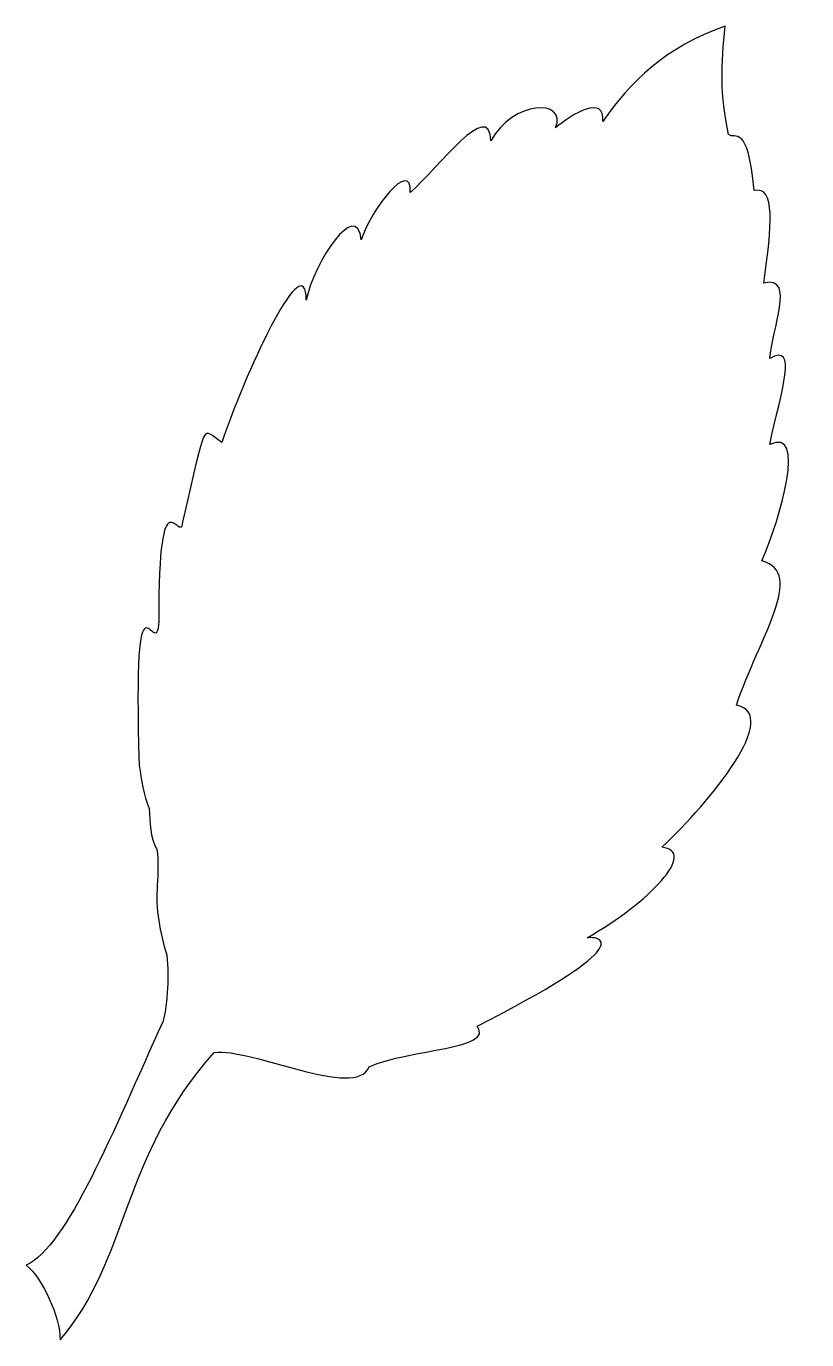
# Model space of a CAD drawing. Header units: centimetres. Extents: x -0.78 to 0.69, y -1.09 to 1.39.
import ezdxf

# ---------------------------------------------------------------- set-up
doc = ezdxf.new("R2010")
doc.units = ezdxf.units.CM
doc.header["$MEASUREMENT"] = 0
doc.layers.add('Layer 1', color=7, linetype='Continuous')

msp = doc.modelspace()

# ---------------------------------------------------------------- linework, layer by layer
at = {"layer": 'Layer 1', "color": 115}
msp.add_open_spline([(0.53892, 1.38861), (0.5306, 1.31684), (0.52909, 1.25953), (0.54493, 1.18462), (0.54493, 1.18462), (0.55662, 1.17389), (0.5819, 1.20885), (0.59303, 1.07908), (0.59303, 1.07908), (0.63432, 1.08791), (0.62647, 1.01413), (0.61152, 0.90453), (0.61152, 0.90453), (0.67252, 0.91973), (0.62631, 0.81618), (0.62264, 0.76245), (0.62264, 0.76245), (0.67688, 0.79267), (0.64488, 0.70336), (0.62266, 0.60008), (0.62266, 0.60008), (0.69231, 0.63411), (0.64394, 0.46431), (0.60787, 0.38088), (0.60787, 0.38088), (0.69096, 0.3583), (0.60319, 0.23721), (0.55977, 0.1089), (0.55977, 0.1089), (0.64564, 0.0921), (0.51146, -0.07279), (0.41921, -0.15897), (0.41921, -0.15897), (0.48806, -0.16533), (0.39644, -0.26266), (0.27862, -0.32945), (0.27862, -0.32945), (0.31741, -0.32648), (0.35557, -0.35226), (0.07142, -0.49587), (0.07142, -0.49587), (0.10558, -0.54027), (-0.05441, -0.53794), (-0.13208, -0.57295), (-0.13208, -0.57295), (-0.15661, -0.63563), (-0.3554, -0.53565), (-0.42386, -0.54586), (-0.42386, -0.54586), (-0.60032, -0.74285), (-0.58376, -0.93691), (-0.71402, -1.08719), (-0.71402, -1.08719), (-0.71372, -1.04437), (-0.7473, -0.97124), (-0.77773, -0.94663), (-0.77773, -0.94663), (-0.70027, -0.91102), (-0.61396, -0.69401), (-0.5206, -0.48774), (-0.5206, -0.48774), (-0.51372, -0.46553), (-0.50757, -0.40704), (-0.5132, -0.36192), (-0.5132, -0.36192), (-0.51995, -0.34038), (-0.52478, -0.31945), (-0.528, -0.29697), (-0.528, -0.29697), (-0.53732, -0.25297), (-0.52515, -0.2079), (-0.5317, -0.16301), (-0.5317, -0.16301), (-0.54509, -0.13918), (-0.54426, -0.1128), (-0.5465, -0.08588), (-0.5465, -0.08588), (-0.55628, -0.06002), (-0.56114, -0.03215), (-0.565, -0.00471), (-0.565, -0.00471), (-0.57813, 0.41224), (-0.53317, 0.17814), (-0.528, 0.26727), (-0.528, 0.26727), (-0.52927, 0.56157), (-0.48695, 0.40617), (-0.4836, 0.454), (-0.4836, 0.454), (-0.43654, 0.65433), (-0.44885, 0.63026), (-0.40959, 0.6042), (-0.40959, 0.6042), (-0.35609, 0.76003), (-0.25099, 0.9755), (-0.25048, 0.87212), (-0.25048, 0.87212), (-0.2359, 0.94434), (-0.15452, 1.06565), (-0.14687, 0.98578), (-0.14687, 0.98578), (-0.12848, 1.04448), (-0.05158, 1.14162), (-0.05436, 1.07509), (-0.05436, 1.07509), (-0.00022, 1.12301), (0.0955, 1.25478), (0.09733, 1.17251), (0.09733, 1.17251), (0.13866, 1.24895), (0.24113, 1.25301), (0.21942, 1.19687), (0.21942, 1.19687), (0.25005, 1.22382), (0.31267, 1.26067), (0.3082, 1.20905), (0.3082, 1.20905), (0.35774, 1.28084), (0.42779, 1.35186), (0.53895, 1.38862), (0.53895, 1.38862), (0.53895, 1.38862), (0.53892, 1.38861), (0.53892, 1.38861)], degree=3, knots=[0, 0, 0, 0, 0.03125, 0.03125, 0.03125, 0.03125, 0.0625, 0.0625, 0.0625, 0.0625, 0.09375, 0.09375, 0.09375, 0.09375, 0.125, 0.125, 0.125, 0.125, 0.15625, 0.15625, 0.15625, 0.15625, 0.1875, 0.1875, 0.1875, 0.1875, 0.21875, 0.21875, 0.21875, 0.21875, 0.25, 0.25, 0.25, 0.25, 0.28125, 0.28125, 0.28125, 0.28125, 0.3125, 0.3125, 0.3125, 0.3125, 0.34375, 0.34375, 0.34375, 0.34375, 0.375, 0.375, 0.375, 0.375, 0.40625, 0.40625, 0.40625, 0.40625, 0.4375, 0.4375, 0.4375, 0.4375, 0.46875, 0.46875, 0.46875, 0.46875, 0.5, 0.5, 0.5, 0.5, 0.53125, 0.53125, 0.53125, 0.53125, 0.5625, 0.5625, 0.5625, 0.5625, 0.59375, 0.59375, 0.59375, 0.59375, 0.625, 0.625, 0.625, 0.625, 0.65625, 0.65625, 0.65625, 0.65625, 0.6875, 0.6875, 0.6875, 0.6875, 0.71875, 0.71875, 0.71875, 0.71875, 0.75, 0.75, 0.75, 0.75, 0.78125, 0.78125, 0.78125, 0.78125, 0.8125, 0.8125, 0.8125, 0.8125, 0.84375, 0.84375, 0.84375, 0.84375, 0.875, 0.875, 0.875, 0.875, 0.90625, 0.90625, 0.90625, 0.90625, 0.9375, 0.9375, 0.9375, 0.9375, 1, 1, 1, 1], dxfattribs=at)

doc.saveas('drawing.dxf')
